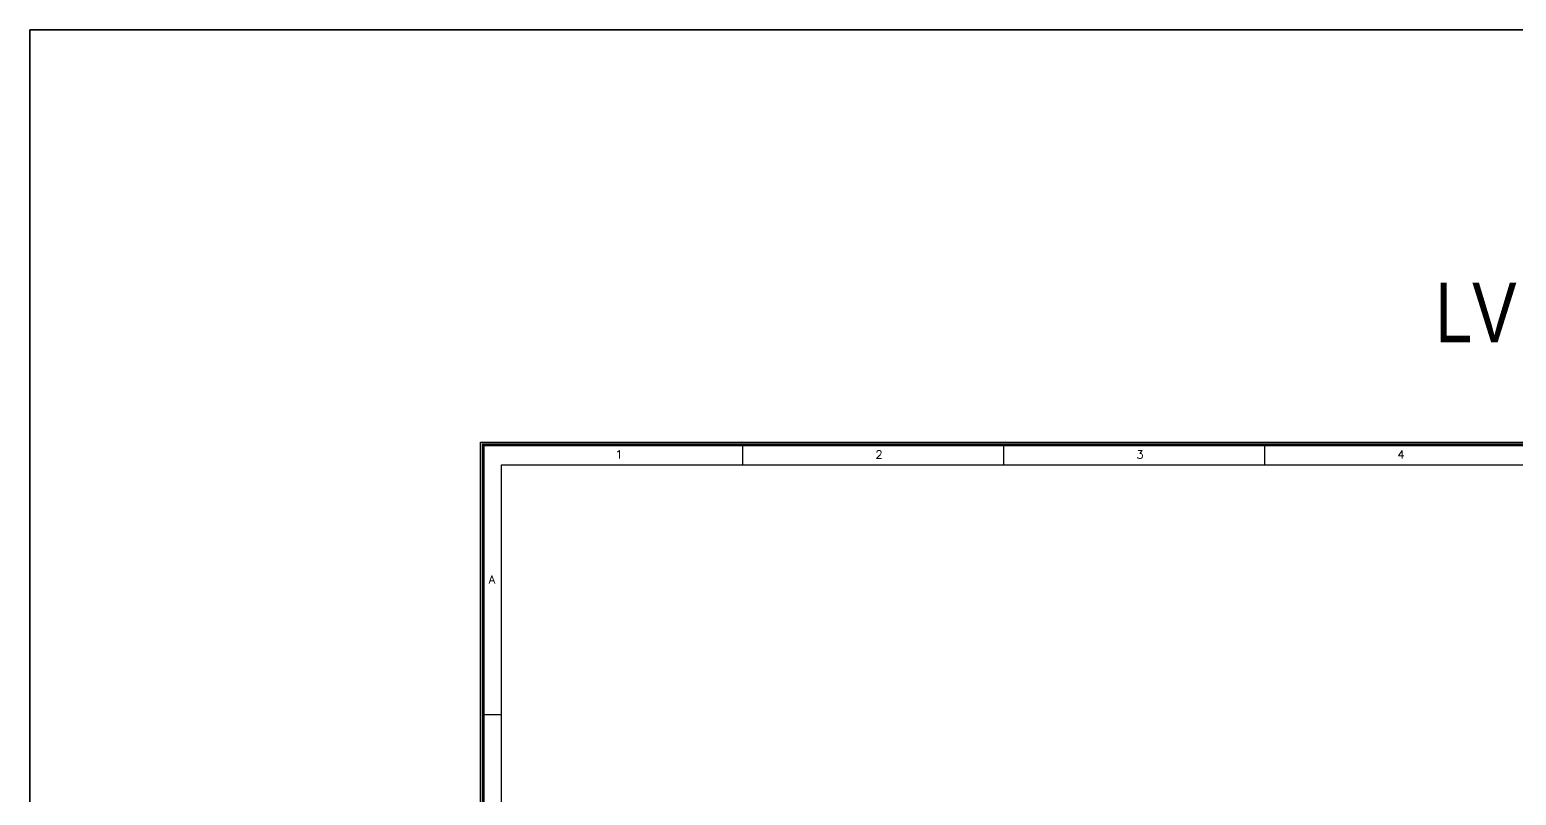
# Model space of a CAD drawing. Header units: millimetres. Extents: x 1380494 to 2061523, y -305664 to -174999.
# Drawn here: x 1794383 to 1819311, y -269077 to -256240 of the extents above; entities that cross this region are included whole.
import ezdxf
from ezdxf.enums import TextEntityAlignment as Align

# ---------------------------------------------------------------- set-up
doc = ezdxf.new("R2010")
doc.units = ezdxf.units.MM
doc.header["$LTSCALE"] = 600
doc.header["$MEASUREMENT"] = 0
doc.layers.add('AREA', color=193, linetype='Continuous', plot=False)
doc.layers.add('P-Wall', color=250, linetype='Continuous', lineweight=35)
doc.layers.add('TEXT', color=250, linetype='Continuous')
doc.layers.add('TITLE', color=7, linetype='Continuous')
doc.styles.add('ROMANS', font='romans.shx')
doc.styles.add('style1', font='swisse.ttf', dxfattribs={"width": 0.8})

# ---------------------------------------------------------------- blocks, each defined once
blk = doc.blocks.new('A$C66962185')
at = {"layer": 'TITLE', "color": 7}
for p, q in [((30.11, -140930.66), (30.11, -140928.36)), ((60.37, -140930.66), (60.37, -140928.36)), ((90.64, -140930.66), (90.64, -140928.36))]:
    blk.add_line(p, q, dxfattribs=at)
at = {"layer": 'TITLE'}
for p, q in [((2.14, -140930.66), (360.7, -140930.66)), ((2.14, -141176.03), (2.14, -140930.66))]:
    blk.add_line(p, q, dxfattribs=at)
at = {"layer": 'TITLE', "color": 0}
blk.add_line((-0.15, -140959.61), (2.14, -140959.61), dxfattribs=at)
at = {"layer": 'TITLE', "color": 7, "const_width": 0.355}
blk.add_lwpolyline([(363, -140928.36), (363, -141178.33), (0, -141178.33), (0, -140928.36)], close=True, dxfattribs=at)
at = {"layer": 'TITLE', "color": 7, "style": 'ROMANS'}
for s, p in [('1', (15.75, -140929.48)), ('2', (45.89, -140929.48)), ('3', (76.15, -140929.48)), ('4', (106.41, -140929.48))]:
    blk.add_text(s, height=0.952, dxfattribs=at).set_placement(p, align=Align.MIDDLE)
at = {"layer": 'TITLE', "color": 0, "style": 'ROMANS'}
blk.add_text('A', height=0.952, dxfattribs=at).set_placement((1.02, -140943.96), align=Align.MIDDLE)

msp = doc.modelspace()

# ---------------------------------------------------------------- linework, layer by layer
at = {"layer": 'AREA'}
for points in [[(1801940.8751, -263157.5048), (1854537.5791, -263157.5048), (1854537.5791, -299404.0197), (1801940.8751, -299404.0197)], [(1801985.8751, -263202.5048), (1854492.5791, -263202.5048), (1854492.5791, -299359.0197), (1801985.8751, -299359.0197)]]:
    msp.add_lwpolyline(points, close=True, dxfattribs=at)
at = {"layer": 'P-Wall', "color": 30, "true_color": 0xf8991e}
msp.add_lwpolyline([(1794382.5649, -256240.3228), (1860819.8839, -256240.3228), (1860819.8839, -305663.5816), (1794382.5649, -305663.5816)], close=True, dxfattribs=at)

# ---------------------------------------------------------------- block references
at = {"layer": 'TITLE', "xscale": 144.6465675549349, "yscale": 144.6465665108379, "zscale": 144.6465669265092}
msp.add_blockref('A$C66962185', (1801985.8751, 20121601.5523), dxfattribs=at)

# ---------------------------------------------------------------- texts
at = {"layer": 'TEXT', "color": 7, "insert": (1817949.4004, -260483.7718), "char_height": 1000, "width": 13234.070285, "attachment_point": 1, "style": 'style1'}
msp.add_mtext('{\\fArial|b0|i0|c0|p34;LV SYSTEM LAYOUT\\P}', dxfattribs=at)

doc.saveas('drawing.dxf')
